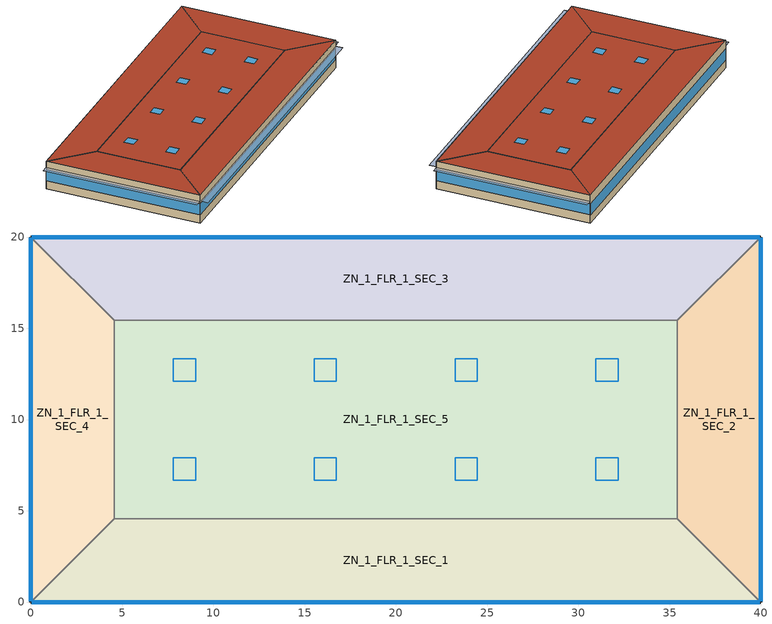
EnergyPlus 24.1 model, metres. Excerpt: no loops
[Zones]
ZN_1_FLR_1_SEC_1
 floor ground (ASHRAE 30Perc Guide_Zone 5_Unheated_Ext-slab): 4.57,4.57 35.43,4.57 40,0 0,0 z0
 wall outside (ASHRAE 30Perc Guide_Zone 5_Steel-Framed_Ext-wall): 0,0 40,0 z0:3.8
 wall to ZN_1_FLR_1_SEC_2 (ASHRAE 30Perc Guide_Zone 5_Interior Wall_Int-Wall): 40,0 35.43,4.57 z0:3.8
 wall to ZN_1_FLR_1_SEC_5 (ASHRAE 30Perc Guide_Zone 5_Interior Wall_Int-Wall): 35.43,4.57 4.57,4.57 z0:3.8
 wall to ZN_1_FLR_1_SEC_4 (ASHRAE 30Perc Guide_Zone 5_Interior Wall_Int-Wall): 4.57,4.57 0,0 z0:3.8
 window (ASHRAE 30Perc Guide_Zone 5_0.3_0.4_fixed_south_window): 0.05,0 39.95,0 z1.1:2.62
 roof outside (ASHRAE 30Perc Guide_Zone 5_IEAD_Roof): 0,0 40,0 35.43,4.57 4.57,4.57 z3.8
ZN_1_FLR_1_SEC_2
 floor ground (ASHRAE 30Perc Guide_Zone 5_Unheated_Ext-slab): 35.43,4.57 35.43,15.43 40,20 40,0 z0
 wall outside (ASHRAE 30Perc Guide_Zone 5_Steel-Framed_Ext-wall): 40,0 40,20 z0:3.8
 wall to ZN_1_FLR_1_SEC_3 (ASHRAE 30Perc Guide_Zone 5_Interior Wall_Int-Wall): 40,20 35.43,15.43 z0:3.8
 wall to ZN_1_FLR_1_SEC_5 (ASHRAE 30Perc Guide_Zone 5_Interior Wall_Int-Wall): 35.43,15.43 35.43,4.57 z0:3.8
 window (ASHRAE 30Perc Guide_Zone 5_0.3_0.4_fixed_east_window): 40,0.05 40,19.95 z1.1:2.63
 roof outside (ASHRAE 30Perc Guide_Zone 5_IEAD_Roof): 40,0 40,20 35.43,15.43 35.43,4.57 z3.8
ZN_1_FLR_1_SEC_3
 floor ground (ASHRAE 30Perc Guide_Zone 5_Unheated_Ext-slab): 0,20 40,20 35.43,15.43 4.57,15.43 z0
 wall outside (ASHRAE 30Perc Guide_Zone 5_Steel-Framed_Ext-wall): 40,20 0,20 z0:3.8
 wall to ZN_1_FLR_1_SEC_5 (ASHRAE 30Perc Guide_Zone 5_Interior Wall_Int-Wall): 4.57,15.43 35.43,15.43 z0:3.8
 wall to ZN_1_FLR_1_SEC_4 (ASHRAE 30Perc Guide_Zone 5_Interior Wall_Int-Wall): 0,20 4.57,15.43 z0:3.8
 window (ASHRAE 30Perc Guide_Zone 5_0.3_0.4_fixed_north_window): 39.95,20 0.05,20 z1.1:2.62
 roof outside (ASHRAE 30Perc Guide_Zone 5_IEAD_Roof): 4.57,15.43 35.43,15.43 40,20 0,20 z3.8
ZN_1_FLR_1_SEC_4
 floor ground (ASHRAE 30Perc Guide_Zone 5_Unheated_Ext-slab): 0,20 4.57,15.43 4.57,4.57 0,0 z0
 wall outside (ASHRAE 30Perc Guide_Zone 5_Steel-Framed_Ext-wall): 0,20 0,0 z0:3.8
 wall to ZN_1_FLR_1_SEC_5 (ASHRAE 30Perc Guide_Zone 5_Interior Wall_Int-Wall): 4.57,4.57 4.57,15.43 z0:3.8
 window (ASHRAE 30Perc Guide_Zone 5_0.3_0.4_fixed_west_window): 0,19.95 0,0.05 z1.1:2.63
 roof outside (ASHRAE 30Perc Guide_Zone 5_IEAD_Roof): 0,0 4.57,4.57 4.57,15.43 0,20 z3.8
ZN_1_FLR_1_SEC_5
 floor ground (ASHRAE 30Perc Guide_Zone 5_Unheated_Ext-slab): 4.57,15.43 35.43,15.43 35.43,4.57 4.57,4.57 z0
 roof outside (ASHRAE 30Perc Guide_Zone 5_IEAD_Roof): 4.57,4.57 35.43,4.57 35.43,15.43 4.57,15.43 z3.8
 skylight (ASHRAE 30Perc Guide_Zone 5_0_0.03_All Skylights without Curb_Skylight): 7.82,6.68 9.04,6.68 9.04,7.89 7.82,7.89 z3.8; 15.53,6.68 16.75,6.68 16.75,7.89 15.53,7.89 z3.8; 23.25,6.68 24.47,6.68 24.47,7.89 23.25,7.89 z3.8; 30.96,6.68 32.18,6.68 32.18,7.89 30.96,7.89 z3.8; 7.82,12.11 9.04,12.11 9.04,13.32 7.82,13.32 z3.8; 15.53,12.11 16.75,12.11 16.75,13.32 15.53,13.32 z3.8; 23.25,12.11 24.47,12.11 24.47,13.32 23.25,13.32 z3.8; 30.96,12.11 32.18,12.11 32.18,13.32 30.96,13.32 z3.8
shading: 0.05,-0.95 0.05,0 39.95,0 39.95,-0.95 z3; 40.95,0.05 40,0.05 40,19.95 40.95,19.95 z3.01; -0.95,19.95 0,19.95 0,0.05 -0.95,0.05 z3.01
[Building]
5-zoneVAV: Loads convergence tolerance value=0.04; Maximum number of warmup days=25; Minimum number of warmup days=6; North axis=0; Solar distribution=FullInteriorAndExterior; Temperature convergence tolerance value=0.2; Terrain=City
[Site:GroundTemperature:BuildingSurface]
19.96, 19.94, 19.99, 20.04, 20.09, 20.17, 20.21, 20.24, 20.23, 20.2, 20.17, 20.12
[Site:Location]
CHICAGO_IL_USA TMY2-94846: Elevation=190; Latitude=41.78; Longitude=-87.75; Time zone=-6
[Site:WaterMainsTemperature]
Annual average outdoor air temperature=9.69; Calculation method=Correlation; Maximum difference in monthly average outdoor air temperatures=28.1
[SizingPeriod:DesignDay] Barometric pressure=99063; Day of month=21; Daylight saving time indicator=No; Humidity condition type=WetBulb; Rain indicator=No; Snow indicator=No; Solar model indicator=ASHRAEClearSky
Name | Daily dry bulb temperature range | Day type | Maximum dry bulb temperature | Month | Sky clearness | Wetbulb or dewpoint at maximum dry bulb | Wind direction | Wind speed
CHICAGO Ann Clg .4% Condns DB=>MWB | 10.7 | SummerDesignDay | 33.2 | 7 | 1 | 23.8 | 230 | 5.3
CHICAGO Ann Htg 99.6% Condns DB | 0 | WinterDesignDay | -20.6 | 1 | 0 | -20.6 | 270 | 4.9
[Construction]
ASHRAE 30Perc Guide_Zone 5_0.3_0.4_fixed_east_window; ASHRAE 30Perc Guide_Zone 5_0.3_0.4_fixed_north_window; ASHRAE 30Perc Guide_Zone 5_0.3_0.4_fixed_south_window; ASHRAE 30Perc Guide_Zone 5_0.3_0.4_fixed_west_window: Theoretical Glass [183], AIR 6MM_1, Theoretical Glass [183]
ASHRAE 30Perc Guide_Zone 5_0_0.03_All Skylights without Curb_Skylight: Theoretical Glass [28]
ASHRAE 30Perc Guide_Zone 5_IEAD_Roof: Roof Membrane, Roof Insulation [7], Metal Decking
ASHRAE 30Perc Guide_Zone 5_Interior Wall_Int-Wall: GP01 1/2 GYPSUM, GP01 1/2 GYPSUM
ASHRAE 30Perc Guide_Zone 5_Steel-Framed_Ext-wall: MAT-SHEATH, Wall Insulation [11], 1/2IN Gypsum
ASHRAE 30Perc Guide_Zone 5_Unheated_Ext-slab: MAT-CC05 8 HW CONCRETE, CP02 CARPET PAD
InteriorFurnishings: Std Wood 6inch
[Material] Thermal absorptance=0.9
Name | Conductivity | Density | Roughness | Solar absorptance | Specific heat | Thickness | Visible absorptance
1/2IN Gypsum | 0.16 | 784.9 | Smooth | 0.92 | 830 | 0.0127 | 0.92
GP01 1/2 GYPSUM | 0.16 | 800 | Smooth | 0.7 | 1090 | 0.0127 | 0.5
MAT-CC05 8 HW CONCRETE | 1.311 | 2240 | Rough | 0.7 | 836.8 | 0.2032 | 0.7
Metal Decking | 45.006 | 7680 | MediumSmooth | 0.7 | 418.4 | 0.0015 | 0.3
Roof Insulation [7] | 0.049 | 265 | MediumRough | 0.7 | 836.8 | 0.1668 | 0.7
Roof Membrane | 0.16 | 1121.29 | VeryRough | 0.7 | 1460 | 0.0095 | 0.7
Std Wood 6inch | 0.12 | 540 | MediumSmooth | 0.7 | 1210 | 0.15 | 0.7
Wall Insulation [11] | 0.045 | 265 | MediumRough | 0.7 | 836.8 | 0.0967 | 0.7
[Material:NoMass] Solar absorptance=0.7; Thermal absorptance=0.9
Name | Roughness | Thermal resistance | Visible absorptance
CP02 CARPET PAD | VeryRough | 0.2165 | 0.8
MAT-SHEATH | Rough | 0.3626 | 0.7
[WindowMaterial:Gas]
AIR 6MM_1: Gas type=Air; Thickness=0.0063
[WindowMaterial:Glazing] Infrared transmittance at normal incidence=0; Optical data type=SpectralAverage; Thickness=0.003
Name | Back side infrared hemispherical emissivity | Back side solar reflectance at normal incidence | Back side visible reflectance at normal incidence | Conductivity | Front side infrared hemispherical emissivity | Front side solar reflectance at normal incidence | Front side visible reflectance at normal incidence | Solar transmittance at normal incidence | Visible transmittance at normal incidence
Theoretical Glass [28] | 0.92 | 0.567 | 0.539 | 0.0298 | 0.92 | 0.567 | 0.539 | 0.383 | 0.411
Theoretical Glass [183] | 0.94 | 0.3273 | 0.278 | 0.0452 | 0.94 | 0.3273 | 0.278 | 0.6227 | 0.672
[AvailabilityManager:NightCycle]
VAV WITH REHEAT Availability Manager: Applicability schedule=Always_On; Control type=StayOff; Cycling run time=1800; Cycling run time control type=FixedRunTime; Fan schedule=HVACOperationSchd; Thermostat tolerance=1
[ComponentCost:LineItem]
Name | Cost per area | Item | Line item type
Fixed Shading:ZN_1_FLR_1_SEC_1_Wall_1:shading_south_1 | 0 | ZN_1_FLR_1_SEC_1_Wall_1:shading_south_1 | Shading:Zone:Detailed
Fixed Shading:ZN_1_FLR_1_SEC_2_Wall_1:shading_east_1 | 0 | ZN_1_FLR_1_SEC_2_Wall_1:shading_east_1 | Shading:Zone:Detailed
Fixed Shading:ZN_1_FLR_1_SEC_4_Wall_4:shading_west_1 | 0 | ZN_1_FLR_1_SEC_4_Wall_4:shading_west_1 | Shading:Zone:Detailed
Interior Furnishings | 1 | InteriorFurnishings | Construction
SkylightConst:ASHRAE 30Perc Guide_Zone 5_0_0.03_All Skylights without Curb_Skylight | 207.978 | ASHRAE 30Perc Guide_Zone 5_0_0.03_All Skylights without Curb_Skylight | Construction
east:ASHRAE 30Perc Guide_Zone 5_0.3_0.4_fixed_east_window | 216.801 | ASHRAE 30Perc Guide_Zone 5_0.3_0.4_fixed_east_window | Construction
ext-slab:ASHRAE 30Perc Guide_Zone 5_Unheated_Ext-slab | 560.787 | ASHRAE 30Perc Guide_Zone 5_Unheated_Ext-slab | Construction
ext-walls:ASHRAE 30Perc Guide_Zone 5_Steel-Framed_Ext-wall | 41.5042 | ASHRAE 30Perc Guide_Zone 5_Steel-Framed_Ext-wall | Construction
int-walls:ASHRAE 30Perc Guide_Zone 5_Interior Wall_Int-Wall | 1 | ASHRAE 30Perc Guide_Zone 5_Interior Wall_Int-Wall | Construction
north:ASHRAE 30Perc Guide_Zone 5_0.3_0.4_fixed_north_window | 216.801 | ASHRAE 30Perc Guide_Zone 5_0.3_0.4_fixed_north_window | Construction
roofs:ASHRAE 30Perc Guide_Zone 5_IEAD_Roof | 36.9228 | ASHRAE 30Perc Guide_Zone 5_IEAD_Roof | Construction
south:ASHRAE 30Perc Guide_Zone 5_0.3_0.4_fixed_south_window | 216.801 | ASHRAE 30Perc Guide_Zone 5_0.3_0.4_fixed_south_window | Construction
west:ASHRAE 30Perc Guide_Zone 5_0.3_0.4_fixed_west_window | 216.801 | ASHRAE 30Perc Guide_Zone 5_0.3_0.4_fixed_west_window | Construction
[Daylighting:Controls] Fraction of lights controlled by reference point 1=1; Illuminance setpoint at reference point 1=400; Daylighting method=SplitFlux; Glare calculation azimuth angle of view direction clockwise from zone y axis=180; Lighting control type=Stepped; Maximum allowable discomfort glare index=20; Minimum input power fraction for continuous or continuousoff dimming control=0.3; Minimum light output fraction for continuous or continuousoff dimming control=0.2; Number of stepped control steps=3; Probability lighting will be reset when needed in manual stepped control=1
Name | Daylighting reference point name 1 | Glare calculation daylighting reference point | Zone or space
ZN_1_FLR_1_SEC_1_DaylCtrl | ZN_1_FLR_1_SEC_1_DaylRefPt1 | ZN_1_FLR_1_SEC_1_DaylRefPt1 | ZN_1_FLR_1_SEC_1
ZN_1_FLR_1_SEC_2_DaylCtrl | ZN_1_FLR_1_SEC_2_DaylRefPt1 | ZN_1_FLR_1_SEC_2_DaylRefPt1 | ZN_1_FLR_1_SEC_2
ZN_1_FLR_1_SEC_3_DaylCtrl | ZN_1_FLR_1_SEC_3_DaylRefPt1 | ZN_1_FLR_1_SEC_3_DaylRefPt1 | ZN_1_FLR_1_SEC_3
ZN_1_FLR_1_SEC_4_DaylCtrl | ZN_1_FLR_1_SEC_4_DaylRefPt1 | ZN_1_FLR_1_SEC_4_DaylRefPt1 | ZN_1_FLR_1_SEC_4
ZN_1_FLR_1_SEC_5_DaylCtrl | ZN_1_FLR_1_SEC_5_DaylRefPt1 | ZN_1_FLR_1_SEC_5_DaylRefPt1 | ZN_1_FLR_1_SEC_5
[ElectricEquipment] Design level calculation method=EquipmentLevel; End use subcategory=MiscPlug; Fraction latent=0; Fraction lost=0; Fraction radiant=0.5; Schedule=BLDG_EQUIP_SCH
Name | Design level | Zone or zonelist or space or spacelist
ZN_1_FLR_1_SEC_1_MiscPlug_Equip | 2601.98 | ZN_1_FLR_1_SEC_1
ZN_1_FLR_1_SEC_2_MiscPlug_Equip | 1133.18 | ZN_1_FLR_1_SEC_2
ZN_1_FLR_1_SEC_3_MiscPlug_Equip | 2601.98 | ZN_1_FLR_1_SEC_3
ZN_1_FLR_1_SEC_4_MiscPlug_Equip | 1133.18 | ZN_1_FLR_1_SEC_4
ZN_1_FLR_1_SEC_5_MiscPlug_Equip | 5385.69 | ZN_1_FLR_1_SEC_5
[Exterior:Lights]
Exterior Facade Lighting: Control option=AstronomicalClock; Design level=360; End use subcategory=Exterior Facade Lighting; Schedule=ALWAYS_ON
[InternalMass] Construction=InteriorFurnishings
Name | Zone or zonelist | Surface area
ZN_1_FLR_1_SEC_1_InternalMass_1 | ZN_1_FLR_1_SEC_1 | 323.8302
ZN_1_FLR_1_SEC_2_InternalMass_1 | ZN_1_FLR_1_SEC_2 | 141.0302
ZN_1_FLR_1_SEC_3_InternalMass_1 | ZN_1_FLR_1_SEC_3 | 323.8302
ZN_1_FLR_1_SEC_4_InternalMass_1 | ZN_1_FLR_1_SEC_4 | 141.0302
ZN_1_FLR_1_SEC_5_InternalMass_1 | ZN_1_FLR_1_SEC_5 | 670.2792
[Lights] Design level calculation method=LightingLevel; End use subcategory=General Lights; Fraction radiant=0.2; Fraction replaceable=1; Fraction visible=0.2; Return air fraction=0; Return air fraction calculated from plenum temperature=No; Schedule=BLDG_LIGHT_SCH
Name | Lighting level | Zone or zonelist or space or spacelist
ZN_1_FLR_1_SEC_1_Lights | 1748.68 | ZN_1_FLR_1_SEC_1
ZN_1_FLR_1_SEC_2_Lights | 761.5631 | ZN_1_FLR_1_SEC_2
ZN_1_FLR_1_SEC_3_Lights | 1748.68 | ZN_1_FLR_1_SEC_3
ZN_1_FLR_1_SEC_4_Lights | 761.5631 | ZN_1_FLR_1_SEC_4
ZN_1_FLR_1_SEC_5_Lights | 3619.51 | ZN_1_FLR_1_SEC_5
[People] Activity level schedule=ACTIVITY_SCH; Air velocity schedule=AIR_VELO_SCH; Carbon dioxide generation rate=3.82e-08; Clothing insulation calculation method=ClothingInsulationSchedule; Clothing insulation schedule=CLOTHING_SCH; Enable ashrae 55 comfort warnings=No; Fraction radiant=0.3; Mean radiant temperature calculation type=EnclosureAveraged; Number of people calculation method=People; Number of people schedule=BLDG_OCC_SCH; Sensible heat fraction=Autocalculate; Thermal comfort model 1 type=Fanger; Work efficiency schedule=WORK_EFF_SCH
Name | Number of people | Zone or zonelist or space or spacelist
ZN_1_FLR_1_SEC_1 | 6.3309 | ZN_1_FLR_1_SEC_1
ZN_1_FLR_1_SEC_2 | 2.7571 | ZN_1_FLR_1_SEC_2
ZN_1_FLR_1_SEC_3 | 6.3309 | ZN_1_FLR_1_SEC_3
ZN_1_FLR_1_SEC_4 | 2.7571 | ZN_1_FLR_1_SEC_4
ZN_1_FLR_1_SEC_5 | 13.104 | ZN_1_FLR_1_SEC_5
[UtilityCost:Charge:Block] Category variable=EnergyCharges; Season=Annual; Source variable=totalEnergy
Name | Block 1 cost per unit value or variable | Block 2 cost per unit value or variable | Block 3 cost per unit value or variable | Block 4 cost per unit value or variable | Block size 1 value or variable | Block size 2 value or variable | Block size 3 value or variable | Block size 4 value or variable | Tariff | Utility cost charge block | Block size multiplier value or variable
UtilityCost:Charge:Block 1 | 0.108222 | 0.087021 | 0.07842 | 0.05832 | 300 | 700 | 1500 | remaining | PSI_LLF_LowLoadFactorService | AnnualEnergyCharge
UtilityCost:Charge:Block 2 | 0 | 0.051773 | 0.046965 |  | 190 | 110 | remaining |  | PSI_LLF_LowLoadFactorService | AnnualDemandBaseCharge | TotalDemand
UtilityCost:Charge:Block 3 | 0.082409 | 0.072873 | 0.061696 | 0.041179 | 300 | 700 | 1500 | remaining | PSI_CS_CommercialElectricService | AnnualEnergyCharge
[UtilityCost:Charge:Simple] Season=Annual
Name | Category variable | Cost per unit value or variable | Source variable | Tariff | Utility cost charge simple
UtilityCost:Charge:Simple 1 | EnergyCharges | 0.002028 | totalEnergy | PSI_LLF_LowLoadFactorService | FuelCostAdjustEnergyCharge
UtilityCost:Charge:Simple 2 | EnergyCharges | 0.000536 | totalEnergy | PSI_LLF_LowLoadFactorService | QualPollutionControlAdjustEnergyCharge
UtilityCost:Charge:Simple 3 | EnergyCharges | 0.001127 | totalEnergy | PSI_LLF_LowLoadFactorService | SoxNoxRiderAdjustEnergyCharge
UtilityCost:Charge:Simple 4 | EnergyCharges | -0.00037 | totalEnergy | PSI_LLF_LowLoadFactorService | DSMRiderAdjustEnergyCharge
UtilityCost:Charge:Simple 5 | EnergyCharges | -3.1e-05 | totalEnergy | PSI_LLF_LowLoadFactorService | PurchPowerTrackerAdjustEnergyCharge
UtilityCost:Charge:Simple 6 | EnergyCharges | -0.000216 | totalEnergy | PSI_LLF_LowLoadFactorService | MidwestISOAdjustEnergyCharge
UtilityCost:Charge:Simple 7 | EnergyCharges | 0.000833 | totalEnergy | PSI_LLF_LowLoadFactorService | CleanCoalRiderEnergyCharge
UtilityCost:Charge:Simple 8 | Taxes | 0.08 | SubTotal | PSI_LLF_LowLoadFactorService | TaxofeightPercent
UtilityCost:Charge:Simple 9 | EnergyCharges | 0.002028 | totalEnergy | PSI_CS_CommercialElectricService | FuelCostAdjustEnergyCharge
UtilityCost:Charge:Simple 10 | EnergyCharges | 0.000536 | totalEnergy | PSI_CS_CommercialElectricService | QualPollutionControlAdjustEnergyCharge
UtilityCost:Charge:Simple 11 | EnergyCharges | 0.001127 | totalEnergy | PSI_CS_CommercialElectricService | SoxNoxRiderAdjustEnergyCharge
UtilityCost:Charge:Simple 12 | EnergyCharges | 2.1e-05 | totalEnergy | PSI_CS_CommercialElectricService | DSMRiderAdjustEnergyCharge
UtilityCost:Charge:Simple 13 | EnergyCharges | 3.4e-05 | totalEnergy | PSI_CS_CommercialElectricService | PurchPowerTrackerAdjustEnergyCharge
UtilityCost:Charge:Simple 14 | EnergyCharges | -0.000203 | totalEnergy | PSI_CS_CommercialElectricService | MidwestISOAdjustEnergyCharge
UtilityCost:Charge:Simple 15 | EnergyCharges | 0.000807 | totalEnergy | PSI_CS_CommercialElectricService | CleanCoalRiderEnergyCharge
UtilityCost:Charge:Simple 16 | Taxes | 0.08 | SubTotal | PSI_CS_CommercialElectricService | TaxofeightPercent
UtilityCost:Charge:Simple 17 | EnergyCharges | IN_MonthlyGasRates | totalEnergy | IN_EIAMonthlyRateGas | MonthlyRateGasCharge
UtilityCost:Charge:Simple 18 | Taxes | 0.08 | SubTotal | IN_EIAMonthlyRateGas | TaxofEightPercent
[UtilityCost:Qualify] Season=Annual; Threshold test=Count; Threshold value or variable=75; Variable=TotalDemand
Name | Number of months | Qualify type | Tariff | Utility cost qualify
UtilityCost:Qualify 1 | 12 | Minimum | PSI_LLF_LowLoadFactorService | MinDemand75kw
UtilityCost:Qualify 2 | 1 | Maximum | PSI_CS_CommercialElectricService | MaxDemand75kw
[UtilityCost:Tariff]
Name | Conversion factor choice | Group | Monthly charge or variable | Output meter | Demand window length
IN_EIAMonthlyRateGas | MCF | Comm Gas | 0 | NaturalGas:Facility
PSI_CS_CommercialElectricService | kWh | Comm Elect | 9.4 | Electricity:Facility
PSI_LLF_LowLoadFactorService | kWh | Comm Elect | 15 | Electricity:Facility | HalfHour
[UtilityCost:Variable]
IN_MonthlyGasRates: January value=8.22; February value=7.51; March value=8.97; April value=9.01; May value=9.16; June value=10.44; July value=10.32; August value=10.13; September value=9.2; October value=8.18; November value=7.83; December value=7.63; Tariff=IN_EIAMonthlyRateGas; Variable type=Currency
[Zone] Ceiling height=3.8; Floor area=Autocalculate; Multiplier=1; Part of total floor area=Yes; Type=1
Name | Volume
ZN_1_FLR_1_SEC_1; ZN_1_FLR_1_SEC_3 | 615.2774
ZN_1_FLR_1_SEC_2; ZN_1_FLR_1_SEC_4 | 267.9574
ZN_1_FLR_1_SEC_5 | 1273.53
[ZoneInfiltration:DesignFlowRate] Constant term coefficient=1; Design flow rate calculation method=Flow/Zone; Schedule=INFIL_SCH; Temperature term coefficient=0; Velocity squared term coefficient=0; Velocity term coefficient=0
Name | Design flow rate | Zone or zonelist or space or spacelist
ZN_1_FLR_1_SEC_1_Infiltration | 0.0855 | ZN_1_FLR_1_SEC_1
ZN_1_FLR_1_SEC_2_Infiltration | 0.0372 | ZN_1_FLR_1_SEC_2
ZN_1_FLR_1_SEC_3_Infiltration | 0.0855 | ZN_1_FLR_1_SEC_3
ZN_1_FLR_1_SEC_4_Infiltration | 0.0372 | ZN_1_FLR_1_SEC_4
ZN_1_FLR_1_SEC_5_Infiltration | 0.1769 | ZN_1_FLR_1_SEC_5
[Schedule:Compact]
ACTIVITY_SCH: Through: 12/31, For: AllDays, Until: 24:00, 120
AIR_VELO_SCH: Through: 12/31, For: AllDays, Until: 24:00, 0.2
ALWAYS_ON: Through: 12/31, For: AllDays, Until: 24:00, 1
BLDG_EQUIP_SCH: Through: 12/31, For: Weekdays, Until: 01:00, 0.4, Until: 02:00, 0.4, Until: 03:00, 0.4, Until: 04:00, 0.4, Until: 05:00, 0.4, Until: 06:00, 0.4, Until: 07:00, 0.4, Until: 08:00, 0.4, Until: 09:00, 0.4, Until: 10:00, 0.9, Until: 11:00, 0.9, Until: 12:00, 0.9, Until: 13:00, 0.9, Until: 14:00, 0.8, Until: 15:00, 0.9, Until: 16:00, 0.9, Until: 17:00, 0.9, Until: 18:00, 0.9, Until: 19:00, 0.5, Until: 20:00, 0.4, Until: 21:00, 0.4, Until: 22:00, 0.4, Until: 23:00, 0.4, Until: 24:00, 0.4, For: SummerDesignDay, Until: 24:00, 1, For: Saturday, Until: 06:00, 0.3, Until: 08:00, 0.4, Until: 12:00, 0.5, Until: 17:00, 0.35, Until: 24:00, 0.3, For: WinterDesignDay, Until: 24:00, 0, For: Sunday Holidays AllOtherDays, Until: 24:00, 0.3
BLDG_LIGHT_SCH: Through: 12/31, For: Weekdays, Until: 01:00, 0.05, Until: 02:00, 0.05, Until: 03:00, 0.05, Until: 04:00, 0.05, Until: 05:00, 0.05, Until: 06:00, 0.05, Until: 07:00, 0.1, Until: 08:00, 0.1, Until: 09:00, 0.3, Until: 10:00, 0.9, Until: 11:00, 0.9, Until: 12:00, 0.9, Until: 13:00, 0.9, Until: 14:00, 0.9, Until: 15:00, 0.9, Until: 16:00, 0.9, Until: 17:00, 0.9, Until: 18:00, 0.9, Until: 19:00, 0.5, Until: 20:00, 0.3, Until: 21:00, 0.3, Until: 22:00, 0.2, Until: 23:00, 0.2, Until: 24:00, 0.1, For: SummerDesignDay, Until: 24:00, 1, For: Saturday, Until: 06:00, 0.05, Until: 08:00, 0.1, Until: 12:00, 0.3, Until: 17:00, 0.15, Until: 24:00, 0.05, For: WinterDesignDay, Until: 24:00, 0, For: Sunday Holidays AllOtherDays, Until: 24:00, 0.05
BLDG_OCC_SCH: Through: 12/31, For: Weekdays, Until: 01:00, 0.05, Until: 02:00, 0, Until: 03:00, 0, Until: 04:00, 0, Until: 05:00, 0, Until: 06:00, 0, Until: 07:00, 0, Until: 08:00, 0.1, Until: 09:00, 0.2, Until: 10:00, 0.95, Until: 11:00, 0.95, Until: 12:00, 0.95, Until: 13:00, 0.95, Until: 14:00, 0.5, Until: 15:00, 0.95, Until: 16:00, 0.95, Until: 17:00, 0.95, Until: 18:00, 0.95, Until: 19:00, 0.3, Until: 20:00, 0.1, Until: 21:00, 0.1, Until: 22:00, 0.1, Until: 23:00, 0.1, Until: 24:00, 0.05, For: SummerDesignDay, Until: 06:00, 0, Until: 22:00, 1, Until: 24:00, 0.05, For: Saturday, Until: 06:00, 0, Until: 08:00, 0, Until: 12:00, 0, Until: 17:00, 0, Until: 19:00, 0, Until: 24:00, 0, For: WinterDesignDay, Until: 24:00, 0, For: Sunday Holidays AllOtherDays, Until: 06:00, 0, Until: 18:00, 0, Until: 24:00, 0
CLOTHING_SCH: Through: 04/30, For: AllDays, Until: 24:00, 1, Through: 09/30, For: AllDays, Until: 24:00, 0.5, Through: 12/31, For: AllDays, Until: 24:00, 1
HVACOperationSchd: Through: 12/31, For: Weekdays SummerDesignDay, Until: 06:00, 0, Until: 22:00, 1, Until: 24:00, 0, For: Saturday WinterDesignDay, Until: 06:00, 0, Until: 18:00, 1, Until: 24:00, 0, For: Sunday Holidays AllOtherDays, Until: 24:00, 0
INFIL_SCH: Through: 12/31, For: Weekdays SummerDesignDay, Until: 06:00, 1, Until: 22:00, 0, Until: 24:00, 1, For: Saturday WinterDesignDay, Until: 06:00, 1, Until: 18:00, 0, Until: 24:00, 1, For: Sunday Holidays AllOtherDays, Until: 24:00, 1
WORK_EFF_SCH: Through: 12/31, For: AllDays, Until: 24:00, 0
